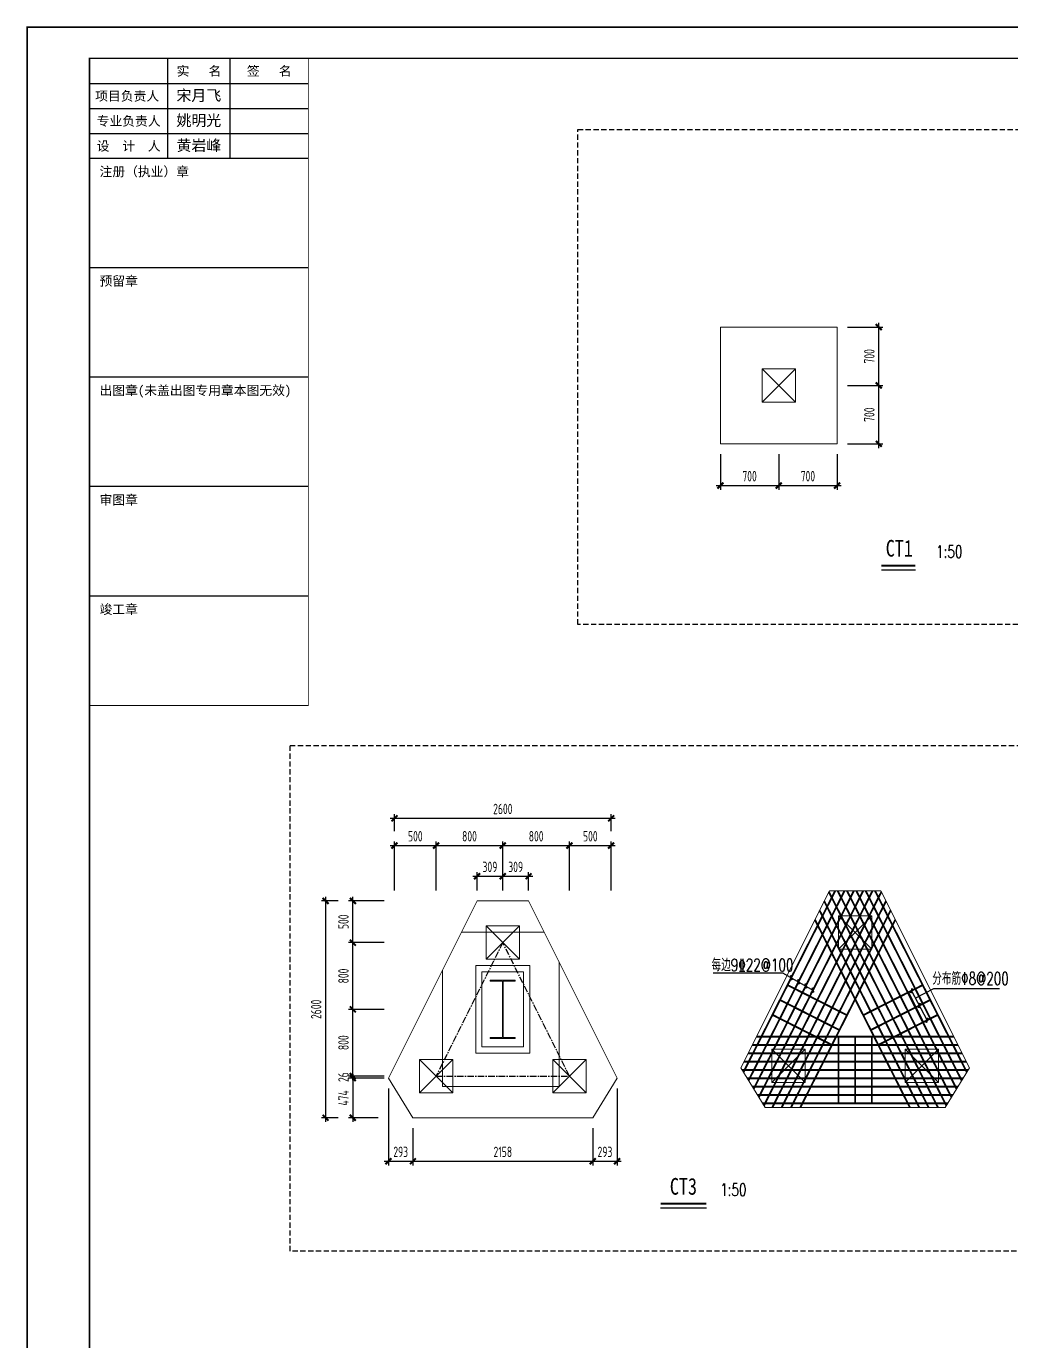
# Model space of a CAD drawing. Extents: x -1201378 to 2367219, y -619313 to 244905.
# Drawn here: x -287929 to -240630, y -433027 to -369915 of the extents above; entities that cross this region are included whole.
import ezdxf
from ezdxf.enums import TextEntityAlignment as Align

# ---------------------------------------------------------------- set-up
doc = ezdxf.new("R2010")
doc.units = 0
doc.header["$LTSCALE"] = 1000
doc.linetypes.add('CENTER', pattern=[2, 1.25, -0.25, 0.25, -0.25])
doc.linetypes.add('HIDDEN', pattern=[0.375, 0.25, -0.125])
doc.layers.get('0').update_dxf_attribs({"linetype": 'CONTINUOUS'})
doc.layers.get('Defpoints').update_dxf_attribs({"linetype": 'CONTINUOUS'})
for name, color, linetype in [('0-cxFrame', 155, 'CONTINUOUS'), ('qianming', 155, 'CONTINUOUS'), ('S-DOTE1', 140, 'CENTER'), ('S-SGJ', 21, 'CONTINUOUS'), ('S-SHAPE2', 165, 'HIDDEN'), ('S-TEXT', 21, 'CONTINUOUS')]:
    doc.layers.add(name, color=color, linetype=linetype)
for name, color, linetype, lineweight in [('0-cxText', 131, 'CONTINUOUS', 25), ('S-col', 2, 'CONTINUOUS', 0), ('S-ct', 2, 'CONTINUOUS', 0), ('S-dim', 81, 'CONTINUOUS', 0), ('S-gj', 6, 'CONTINUOUS', 0), ('S-zhuang', 1, 'CONTINUOUS', 0)]:
    doc.layers.add(name, color=color, linetype=linetype, lineweight=lineweight)
doc.styles.add('cx_biaoti', font='')
doc.styles.add('cx_tuming', font='simhei.ttf')
doc.styles.add('cx_tuqian1', font='')
doc.styles.add('SS1', font='tj-romans1.shx', dxfattribs={"width": 0.7, "bigfont": 'tj-hztxt1.shx'})
doc.styles.add('TSSD_Dimension', font='tssdeng.shx', dxfattribs={"width": 0.7, "bigfont": 'hztxt.shx'})
doc.styles.add('TSSD_Norm', font='tj-romans1.shx', dxfattribs={"bigfont": 'tj-hztxt.shx'})
doc.styles.add('图框宋体', font='', dxfattribs={"width": 0.75})
doc.styles.add('黑体', font='simhei.ttf', dxfattribs={"width": 0.8})
doc.styles.get('cx_biaoti').set_extended_font_data('SimSun')
doc.styles.get('cx_tuqian1').set_extended_font_data('SimSun')
doc.styles.get('图框宋体').set_extended_font_data('SimSun')
doc.dimstyles.new('TSSD_50_200', dxfattribs={"dimtxt": 500, "dimasz": 200, "dimexe": 200, "dimexo": 500, "dimgap": 200, "dimtad": 1, "dimdec": 0, "dimlfac": 0.25, "dimzin": 0, "dimdsep": 46, "dimtxsty": 'TSSD_Dimension', "dimblk": 'ARCHTICK', "dimcen": 0, "dimdle": 200, "dimclrt": 7, "dimadec": 0, "dimazin": 0, "dimtfac": 1, "dimtdec": 0, "dimtix": 1, "dimtmove": 2, "dimatfit": 3, "dimfxl": 1, "dimtolj": 1, "dimtzin": 0, "dimarcsym": 0})

# ---------------------------------------------------------------- blocks, each defined once
blk = doc.blocks.new('_ArchTick')
at = {"color": 0, "linetype": 'ByBlock', "const_width": 0.5}
blk.add_lwpolyline([(-0.71, -0.71), (0.71, 0.71)], dxfattribs=at)
blk = doc.blocks.new('*D3534')
at = {"layer": 'Defpoints', "color": 0, "transparency": 16777216}
for p in [(-268257, -409227), (-270257, -411881), (-268257, -411881)]:
    blk.add_point(p, dxfattribs=at)
at = {"layer": 'S-dim', "color": 0, "lineweight": -2, "transparency": 16777216}
for p, q in [((-270457, -409227), (-268057, -409227)), ((-270257, -411381), (-270257, -409027)), ((-268257, -411381), (-268257, -409027))]:
    blk.add_line(p, q, dxfattribs=at)
at = {"layer": 'S-dim', "color": 0, "lineweight": -2, "transparency": 16777216, "xscale": 200, "yscale": 200, "zscale": 200, "rotation": 180}
blk.add_blockref('_ArchTick', (-270257, -409227), dxfattribs=at)
at = {"layer": 'S-dim', "color": 0, "lineweight": -2, "transparency": 16777216, "xscale": 200, "yscale": 200, "zscale": 200}
blk.add_blockref('_ArchTick', (-268257, -409227), dxfattribs=at)
at = {"layer": 'S-dim', "color": 7, "transparency": 16777216, "insert": (-269257, -408777), "char_height": 500, "attachment_point": 5, "style": 'TSSD_Dimension'}
blk.add_mtext('\\A1;500', dxfattribs=at)
blk = doc.blocks.new('*D3535')
at = {"layer": 'Defpoints', "color": 0, "transparency": 16777216}
for p in [(-265057, -409227), (-268257, -411881), (-265057, -411881)]:
    blk.add_point(p, dxfattribs=at)
at = {"layer": 'S-dim', "color": 0, "lineweight": -2, "transparency": 16777216}
for p, q in [((-268457, -409227), (-264857, -409227)), ((-268257, -411381), (-268257, -409027)), ((-265057, -411381), (-265057, -409027))]:
    blk.add_line(p, q, dxfattribs=at)
at = {"layer": 'S-dim', "color": 0, "lineweight": -2, "transparency": 16777216, "xscale": 200, "yscale": 200, "zscale": 200, "rotation": 180}
blk.add_blockref('_ArchTick', (-268257, -409227), dxfattribs=at)
at = {"layer": 'S-dim', "color": 0, "lineweight": -2, "transparency": 16777216, "xscale": 200, "yscale": 200, "zscale": 200}
blk.add_blockref('_ArchTick', (-265057, -409227), dxfattribs=at)
at = {"layer": 'S-dim', "color": 7, "transparency": 16777216, "insert": (-266657, -408777), "char_height": 500, "attachment_point": 5, "style": 'TSSD_Dimension'}
blk.add_mtext('\\A1;800', dxfattribs=at)
blk = doc.blocks.new('*D3536')
at = {"layer": 'Defpoints', "color": 0, "transparency": 16777216}
for p in [(-259857, -409227), (-261857, -411881), (-259857, -411881)]:
    blk.add_point(p, dxfattribs=at)
at = {"layer": 'S-dim', "color": 0, "lineweight": -2, "transparency": 16777216}
for p, q in [((-262057, -409227), (-259657, -409227)), ((-261857, -411381), (-261857, -409027)), ((-259857, -411381), (-259857, -409027))]:
    blk.add_line(p, q, dxfattribs=at)
at = {"layer": 'S-dim', "color": 0, "lineweight": -2, "transparency": 16777216, "xscale": 200, "yscale": 200, "zscale": 200, "rotation": 180}
blk.add_blockref('_ArchTick', (-261857, -409227), dxfattribs=at)
at = {"layer": 'S-dim', "color": 0, "lineweight": -2, "transparency": 16777216, "xscale": 200, "yscale": 200, "zscale": 200}
blk.add_blockref('_ArchTick', (-259857, -409227), dxfattribs=at)
at = {"layer": 'S-dim', "color": 7, "transparency": 16777216, "insert": (-260857, -408777), "char_height": 500, "attachment_point": 5, "style": 'TSSD_Dimension'}
blk.add_mtext('\\A1;500', dxfattribs=at)
blk = doc.blocks.new('*D3537')
at = {"layer": 'Defpoints', "color": 0, "transparency": 16777216}
for p in [(-261857, -409227), (-265057, -411881), (-261857, -411881)]:
    blk.add_point(p, dxfattribs=at)
at = {"layer": 'S-dim', "color": 0, "lineweight": -2, "transparency": 16777216}
for p, q in [((-265257, -409227), (-261657, -409227)), ((-265057, -411381), (-265057, -409027)), ((-261857, -411381), (-261857, -409027))]:
    blk.add_line(p, q, dxfattribs=at)
at = {"layer": 'S-dim', "color": 0, "lineweight": -2, "transparency": 16777216, "xscale": 200, "yscale": 200, "zscale": 200, "rotation": 180}
blk.add_blockref('_ArchTick', (-265057, -409227), dxfattribs=at)
at = {"layer": 'S-dim', "color": 0, "lineweight": -2, "transparency": 16777216, "xscale": 200, "yscale": 200, "zscale": 200}
blk.add_blockref('_ArchTick', (-261857, -409227), dxfattribs=at)
at = {"layer": 'S-dim', "color": 7, "transparency": 16777216, "insert": (-263457, -408777), "char_height": 500, "attachment_point": 5, "style": 'TSSD_Dimension'}
blk.add_mtext('\\A1;800', dxfattribs=at)
blk = doc.blocks.new('S-ZHUANG-400')
at = {"layer": 'S-zhuang'}
for p, q in [((200, -200), (-200, 200)), ((-200, -200), (200, 200))]:
    blk.add_line(p, q, dxfattribs=at)
blk.add_lwpolyline([(-200, 200), (200, 200), (200, -200), (-200, -200)], close=True, dxfattribs=at)
blk = doc.blocks.new('nt66')
at = {"layer": 'S-col'}
blk.add_lwpolyline([(-195790, 766820), (-195490, 766820), (-195490, 766808), (-195636, 766808), (-195636, 766132), (-195490, 766132), (-195490, 766120), (-195790, 766120), (-195790, 766132), (-195644, 766132), (-195644, 766808), (-195790, 766808)], close=True, dxfattribs=at)
blk = doc.blocks.new('*D3569')
at = {"layer": 'Defpoints', "color": 0, "transparency": 16777216}
for p in [(-270257, -407917), (-270257, -409027), (-259857, -409027)]:
    blk.add_point(p, dxfattribs=at)
at = {"layer": 'S-dim', "color": 0, "lineweight": -2, "transparency": 16777216}
for p, q in [((-259657, -407917), (-270457, -407917)), ((-270257, -408527), (-270257, -407717)), ((-259857, -408527), (-259857, -407717))]:
    blk.add_line(p, q, dxfattribs=at)
at = {"layer": 'S-dim', "color": 0, "lineweight": -2, "transparency": 16777216, "xscale": 200, "yscale": 200, "zscale": 200, "rotation": 180}
blk.add_blockref('_ArchTick', (-270257, -407917), dxfattribs=at)
at = {"layer": 'S-dim', "color": 0, "lineweight": -2, "transparency": 16777216, "xscale": 200, "yscale": 200, "zscale": 200}
blk.add_blockref('_ArchTick', (-259857, -407917), dxfattribs=at)
at = {"layer": 'S-dim', "color": 7, "transparency": 16777216, "insert": (-265057, -407467), "char_height": 500, "attachment_point": 5, "style": 'TSSD_Dimension'}
blk.add_mtext('\\A1;2600', dxfattribs=at)
blk = doc.blocks.new('*D3570')
at = {"layer": 'Defpoints', "color": 0, "transparency": 16777216}
for p in [(-272256, -420281), (-270257, -420281), (-270257, -420384)]:
    blk.add_point(p, dxfattribs=at)
at = {"layer": 'S-dim', "color": 0, "lineweight": -2, "transparency": 16777216}
for p, q in [((-270757, -420281), (-272456, -420281)), ((-272256, -420281), (-272256, -420081)), ((-272256, -420384), (-272256, -420281)), ((-270757, -420384), (-272456, -420384)), ((-272256, -420384), (-272256, -420584))]:
    blk.add_line(p, q, dxfattribs=at)
at = {"layer": 'S-dim', "color": 0, "lineweight": -2, "transparency": 16777216, "xscale": 200, "yscale": 200, "zscale": 200}
for p, rotation in [((-272256, -420281), 270), ((-272256, -420384), 90)]:
    blk.add_blockref('_ArchTick', p, dxfattribs=dict(at, rotation=rotation))
at = {"layer": 'S-dim', "color": 7, "transparency": 16777216, "insert": (-272706, -420333), "char_height": 500, "attachment_point": 5, "rotation": 90, "style": 'TSSD_Dimension'}
blk.add_mtext('\\A1;26', dxfattribs=at)
blk = doc.blocks.new('*D3571')
at = {"layer": 'Defpoints', "color": 0, "transparency": 16777216}
for p in [(-272256, -417081), (-270257, -417081), (-270257, -420281)]:
    blk.add_point(p, dxfattribs=at)
at = {"layer": 'S-dim', "color": 0, "lineweight": -2, "transparency": 16777216}
for p, q in [((-270757, -417081), (-272456, -417081)), ((-272256, -420481), (-272256, -416881)), ((-270757, -420281), (-272456, -420281))]:
    blk.add_line(p, q, dxfattribs=at)
at = {"layer": 'S-dim', "color": 0, "lineweight": -2, "transparency": 16777216, "xscale": 200, "yscale": 200, "zscale": 200}
for p, rotation in [((-272256, -417081), 90), ((-272256, -420281), 270)]:
    blk.add_blockref('_ArchTick', p, dxfattribs=dict(at, rotation=rotation))
at = {"layer": 'S-dim', "color": 7, "transparency": 16777216, "insert": (-272706, -418681), "char_height": 500, "attachment_point": 5, "rotation": 90, "style": 'TSSD_Dimension'}
blk.add_mtext('\\A1;800', dxfattribs=at)
blk = doc.blocks.new('*D3572')
at = {"layer": 'Defpoints', "color": 0, "transparency": 16777216}
for p in [(-272256, -411881), (-270257, -411881), (-270257, -413881)]:
    blk.add_point(p, dxfattribs=at)
at = {"layer": 'S-dim', "color": 0, "lineweight": -2, "transparency": 16777216}
for p, q in [((-270757, -411881), (-272456, -411881)), ((-272256, -414081), (-272256, -411681)), ((-270757, -413881), (-272456, -413881))]:
    blk.add_line(p, q, dxfattribs=at)
at = {"layer": 'S-dim', "color": 0, "lineweight": -2, "transparency": 16777216, "xscale": 200, "yscale": 200, "zscale": 200}
for p, rotation in [((-272256, -411881), 90), ((-272256, -413881), 270)]:
    blk.add_blockref('_ArchTick', p, dxfattribs=dict(at, rotation=rotation))
at = {"layer": 'S-dim', "color": 7, "transparency": 16777216, "insert": (-272706, -412881), "char_height": 500, "attachment_point": 5, "rotation": 90, "style": 'TSSD_Dimension'}
blk.add_mtext('\\A1;500', dxfattribs=at)
blk = doc.blocks.new('*D3573')
at = {"layer": 'Defpoints', "color": 0, "transparency": 16777216}
for p in [(-272256, -413881), (-270257, -413881), (-270257, -417081)]:
    blk.add_point(p, dxfattribs=at)
at = {"layer": 'S-dim', "color": 0, "lineweight": -2, "transparency": 16777216}
for p, q in [((-270757, -413881), (-272456, -413881)), ((-272256, -417281), (-272256, -413681)), ((-270757, -417081), (-272456, -417081))]:
    blk.add_line(p, q, dxfattribs=at)
at = {"layer": 'S-dim', "color": 0, "lineweight": -2, "transparency": 16777216, "xscale": 200, "yscale": 200, "zscale": 200}
for p, rotation in [((-272256, -413881), 90), ((-272256, -417081), 270)]:
    blk.add_blockref('_ArchTick', p, dxfattribs=dict(at, rotation=rotation))
at = {"layer": 'S-dim', "color": 7, "transparency": 16777216, "insert": (-272706, -415481), "char_height": 500, "attachment_point": 5, "rotation": 90, "style": 'TSSD_Dimension'}
blk.add_mtext('\\A1;800', dxfattribs=at)
blk = doc.blocks.new('*D3574')
at = {"layer": 'Defpoints', "color": 0, "transparency": 16777216}
for p in [(-272457, -411881), (-273566, -422281), (-272457, -422281)]:
    blk.add_point(p, dxfattribs=at)
at = {"layer": 'S-dim', "color": 0, "lineweight": -2, "transparency": 16777216}
for p, q in [((-272957, -411881), (-273766, -411881)), ((-273566, -411681), (-273566, -422481)), ((-272957, -422281), (-273766, -422281))]:
    blk.add_line(p, q, dxfattribs=at)
at = {"layer": 'S-dim', "color": 0, "lineweight": -2, "transparency": 16777216, "xscale": 200, "yscale": 200, "zscale": 200}
for p, rotation in [((-273566, -411881), 90), ((-273566, -422281), 270)]:
    blk.add_blockref('_ArchTick', p, dxfattribs=dict(at, rotation=rotation))
at = {"layer": 'S-dim', "color": 7, "transparency": 16777216, "insert": (-274016, -417081), "char_height": 500, "attachment_point": 5, "rotation": 90, "style": 'TSSD_Dimension'}
blk.add_mtext('\\A1;2600', dxfattribs=at)
blk = doc.blocks.new('*D3555')
at = {"layer": 'Defpoints', "color": 0, "transparency": 16777216}
for p in [(-265057, -410697), (-266293, -411881), (-265057, -411881)]:
    blk.add_point(p, dxfattribs=at)
at = {"layer": 'S-dim', "color": 0, "lineweight": -2, "transparency": 16777216}
for p, q in [((-266493, -410697), (-264857, -410697)), ((-266293, -411381), (-266293, -410497)), ((-265057, -411381), (-265057, -410497))]:
    blk.add_line(p, q, dxfattribs=at)
at = {"layer": 'S-dim', "color": 0, "lineweight": -2, "transparency": 16777216, "xscale": 200, "yscale": 200, "zscale": 200, "rotation": 180}
blk.add_blockref('_ArchTick', (-266293, -410697), dxfattribs=at)
at = {"layer": 'S-dim', "color": 0, "lineweight": -2, "transparency": 16777216, "xscale": 200, "yscale": 200, "zscale": 200}
blk.add_blockref('_ArchTick', (-265057, -410697), dxfattribs=at)
at = {"layer": 'S-dim', "color": 7, "transparency": 16777216, "insert": (-265675, -410247), "char_height": 500, "attachment_point": 5, "style": 'TSSD_Dimension'}
blk.add_mtext('\\A1;309', dxfattribs=at)
blk = doc.blocks.new('*D3556')
at = {"layer": 'Defpoints', "color": 0, "transparency": 16777216}
for p in [(-263821, -410697), (-265057, -411881), (-263821, -411881)]:
    blk.add_point(p, dxfattribs=at)
at = {"layer": 'S-dim', "color": 0, "lineweight": -2, "transparency": 16777216}
for p, q in [((-265257, -410697), (-263621, -410697)), ((-265057, -411381), (-265057, -410497)), ((-263821, -411381), (-263821, -410497))]:
    blk.add_line(p, q, dxfattribs=at)
at = {"layer": 'S-dim', "color": 0, "lineweight": -2, "transparency": 16777216, "xscale": 200, "yscale": 200, "zscale": 200, "rotation": 180}
blk.add_blockref('_ArchTick', (-265057, -410697), dxfattribs=at)
at = {"layer": 'S-dim', "color": 0, "lineweight": -2, "transparency": 16777216, "xscale": 200, "yscale": 200, "zscale": 200}
blk.add_blockref('_ArchTick', (-263821, -410697), dxfattribs=at)
at = {"layer": 'S-dim', "color": 7, "transparency": 16777216, "insert": (-264439, -410247), "char_height": 500, "attachment_point": 5, "style": 'TSSD_Dimension'}
blk.add_mtext('\\A1;309', dxfattribs=at)
blk = doc.blocks.new('*D3557')
at = {"layer": 'Defpoints', "color": 0, "transparency": 16777216}
for p in [(-270544, -420384), (-272256, -422281), (-270544, -422281)]:
    blk.add_point(p, dxfattribs=at)
at = {"layer": 'S-dim', "color": 0, "lineweight": -2, "transparency": 16777216}
for p, q in [((-272256, -420184), (-272256, -422481)), ((-271044, -420384), (-272456, -420384)), ((-271044, -422281), (-272456, -422281))]:
    blk.add_line(p, q, dxfattribs=at)
at = {"layer": 'S-dim', "color": 0, "lineweight": -2, "transparency": 16777216, "xscale": 200, "yscale": 200, "zscale": 200}
for p, rotation in [((-272256, -420384), 90), ((-272256, -422281), 270)]:
    blk.add_blockref('_ArchTick', p, dxfattribs=dict(at, rotation=rotation))
at = {"layer": 'S-dim', "color": 7, "transparency": 16777216, "insert": (-272706, -421333), "char_height": 500, "attachment_point": 5, "rotation": 90, "style": 'TSSD_Dimension'}
blk.add_mtext('\\A1;474', dxfattribs=at)
blk = doc.blocks.new('*D3558')
at = {"layer": 'Defpoints', "color": 0, "transparency": 16777216}
for p in [(-270544, -420384), (-269372, -422281), (-269372, -424370)]:
    blk.add_point(p, dxfattribs=at)
at = {"layer": 'S-dim', "color": 0, "lineweight": -2, "transparency": 16777216}
for p, q in [((-270544, -420884), (-270544, -424570)), ((-269372, -422781), (-269372, -424570)), ((-270744, -424370), (-269172, -424370))]:
    blk.add_line(p, q, dxfattribs=at)
at = {"layer": 'S-dim', "color": 0, "lineweight": -2, "transparency": 16777216, "xscale": 200, "yscale": 200, "zscale": 200, "rotation": 180}
blk.add_blockref('_ArchTick', (-270544, -424370), dxfattribs=at)
at = {"layer": 'S-dim', "color": 0, "lineweight": -2, "transparency": 16777216, "xscale": 200, "yscale": 200, "zscale": 200}
blk.add_blockref('_ArchTick', (-269372, -424370), dxfattribs=at)
at = {"layer": 'S-dim', "color": 7, "transparency": 16777216, "insert": (-269958, -423920), "char_height": 500, "attachment_point": 5, "style": 'TSSD_Dimension'}
blk.add_mtext('\\A1;293', dxfattribs=at)
blk = doc.blocks.new('*D3559')
at = {"layer": 'Defpoints', "color": 0, "transparency": 16777216}
for p in [(-269372, -422281), (-260742, -422281), (-260742, -424370)]:
    blk.add_point(p, dxfattribs=at)
at = {"layer": 'S-dim', "color": 0, "lineweight": -2, "transparency": 16777216}
for p, q in [((-269372, -422781), (-269372, -424570)), ((-260742, -422781), (-260742, -424570)), ((-269572, -424370), (-260542, -424370))]:
    blk.add_line(p, q, dxfattribs=at)
at = {"layer": 'S-dim', "color": 0, "lineweight": -2, "transparency": 16777216, "xscale": 200, "yscale": 200, "zscale": 200, "rotation": 180}
blk.add_blockref('_ArchTick', (-269372, -424370), dxfattribs=at)
at = {"layer": 'S-dim', "color": 0, "lineweight": -2, "transparency": 16777216, "xscale": 200, "yscale": 200, "zscale": 200}
blk.add_blockref('_ArchTick', (-260742, -424370), dxfattribs=at)
at = {"layer": 'S-dim', "color": 7, "transparency": 16777216, "insert": (-265057, -423920), "char_height": 500, "attachment_point": 5, "style": 'TSSD_Dimension'}
blk.add_mtext('\\A1;2158', dxfattribs=at)
blk = doc.blocks.new('*D3560')
at = {"layer": 'Defpoints', "color": 0, "transparency": 16777216}
for p in [(-259569, -420384), (-260742, -422281), (-259569, -424370)]:
    blk.add_point(p, dxfattribs=at)
at = {"layer": 'S-dim', "color": 0, "lineweight": -2, "transparency": 16777216}
for p, q in [((-259569, -420884), (-259569, -424570)), ((-260742, -422781), (-260742, -424570)), ((-260942, -424370), (-259369, -424370))]:
    blk.add_line(p, q, dxfattribs=at)
at = {"layer": 'S-dim', "color": 0, "lineweight": -2, "transparency": 16777216, "xscale": 200, "yscale": 200, "zscale": 200, "rotation": 180}
blk.add_blockref('_ArchTick', (-260742, -424370), dxfattribs=at)
at = {"layer": 'S-dim', "color": 0, "lineweight": -2, "transparency": 16777216, "xscale": 200, "yscale": 200, "zscale": 200}
blk.add_blockref('_ArchTick', (-259569, -424370), dxfattribs=at)
at = {"layer": 'S-dim', "color": 7, "transparency": 16777216, "insert": (-260155, -423920), "char_height": 500, "attachment_point": 5, "style": 'TSSD_Dimension'}
blk.add_mtext('\\A1;293', dxfattribs=at)
blk = doc.blocks.new('TT')
blk.add_line((-0.97, 0), (0.97, 0))
at = {"const_width": 0.45}
blk.add_lwpolyline([(-0.44, -0.44), (0.44, 0.44)], dxfattribs=at)
blk = doc.blocks.new('*D3592')
at = {"layer": 'Defpoints', "color": 0, "transparency": 16777216}
for p in [(-249013, -387149), (-247013, -387149), (-249013, -389949)]:
    blk.add_point(p, dxfattribs=at)
at = {"layer": 'S-dim', "color": 0, "lineweight": -2, "transparency": 16777216}
for p, q in [((-248513, -387149), (-246813, -387149)), ((-247013, -390149), (-247013, -386949)), ((-248513, -389949), (-246813, -389949))]:
    blk.add_line(p, q, dxfattribs=at)
at = {"layer": 'S-dim', "color": 0, "lineweight": -2, "transparency": 16777216, "xscale": 200, "yscale": 200, "zscale": 200}
for p, rotation in [((-247013, -387149), 90), ((-247013, -389949), 270)]:
    blk.add_blockref('_ArchTick', p, dxfattribs=dict(at, rotation=rotation))
at = {"layer": 'S-dim', "color": 7, "transparency": 16777216, "insert": (-247463, -388549), "char_height": 500, "attachment_point": 5, "rotation": 90, "style": 'TSSD_Dimension'}
blk.add_mtext('\\A1;700', dxfattribs=at)
blk = doc.blocks.new('*D3593')
at = {"layer": 'Defpoints', "color": 0, "transparency": 16777216}
for p in [(-249013, -384349), (-247013, -384349), (-249013, -387149)]:
    blk.add_point(p, dxfattribs=at)
at = {"layer": 'S-dim', "color": 0, "lineweight": -2, "transparency": 16777216}
for p, q in [((-248513, -384349), (-246813, -384349)), ((-247013, -387349), (-247013, -384149)), ((-248513, -387149), (-246813, -387149))]:
    blk.add_line(p, q, dxfattribs=at)
at = {"layer": 'S-dim', "color": 0, "lineweight": -2, "transparency": 16777216, "xscale": 200, "yscale": 200, "zscale": 200}
for p, rotation in [((-247013, -384349), 90), ((-247013, -387149), 270)]:
    blk.add_blockref('_ArchTick', p, dxfattribs=dict(at, rotation=rotation))
at = {"layer": 'S-dim', "color": 7, "transparency": 16777216, "insert": (-247463, -385749), "char_height": 500, "attachment_point": 5, "rotation": 90, "style": 'TSSD_Dimension'}
blk.add_mtext('\\A1;700', dxfattribs=at)
blk = doc.blocks.new('*D3594')
at = {"layer": 'Defpoints', "color": 0, "transparency": 16777216}
for p in [(-254613, -389949), (-251813, -389949), (-251813, -391948)]:
    blk.add_point(p, dxfattribs=at)
at = {"layer": 'S-dim', "color": 0, "lineweight": -2, "transparency": 16777216}
for p, q in [((-254613, -390449), (-254613, -392148)), ((-251813, -390449), (-251813, -392148)), ((-254813, -391948), (-251613, -391948))]:
    blk.add_line(p, q, dxfattribs=at)
at = {"layer": 'S-dim', "color": 0, "lineweight": -2, "transparency": 16777216, "xscale": 200, "yscale": 200, "zscale": 200, "rotation": 180}
blk.add_blockref('_ArchTick', (-254613, -391948), dxfattribs=at)
at = {"layer": 'S-dim', "color": 0, "lineweight": -2, "transparency": 16777216, "xscale": 200, "yscale": 200, "zscale": 200}
blk.add_blockref('_ArchTick', (-251813, -391948), dxfattribs=at)
at = {"layer": 'S-dim', "color": 7, "transparency": 16777216, "insert": (-253213, -391498), "char_height": 500, "attachment_point": 5, "style": 'TSSD_Dimension'}
blk.add_mtext('\\A1;700', dxfattribs=at)
blk = doc.blocks.new('*D3595')
at = {"layer": 'Defpoints', "color": 0, "transparency": 16777216}
for p in [(-251813, -389949), (-249013, -389949), (-249013, -391948)]:
    blk.add_point(p, dxfattribs=at)
at = {"layer": 'S-dim', "color": 0, "lineweight": -2, "transparency": 16777216}
for p, q in [((-251813, -390449), (-251813, -392148)), ((-249013, -390449), (-249013, -392148)), ((-252013, -391948), (-248813, -391948))]:
    blk.add_line(p, q, dxfattribs=at)
at = {"layer": 'S-dim', "color": 0, "lineweight": -2, "transparency": 16777216, "xscale": 200, "yscale": 200, "zscale": 200, "rotation": 180}
blk.add_blockref('_ArchTick', (-251813, -391948), dxfattribs=at)
at = {"layer": 'S-dim', "color": 0, "lineweight": -2, "transparency": 16777216, "xscale": 200, "yscale": 200, "zscale": 200}
blk.add_blockref('_ArchTick', (-249013, -391948), dxfattribs=at)
at = {"layer": 'S-dim', "color": 7, "transparency": 16777216, "insert": (-250413, -391498), "char_height": 500, "attachment_point": 5, "style": 'TSSD_Dimension'}
blk.add_mtext('\\A1;700', dxfattribs=at)
blk = doc.blocks.new('zjcx_lan_xinxi(Dragon)')
for p, q in [((7000, -3200), (0, -3200)), ((7000, -6700), (0, -6700)), ((7000, -10200), (0, -10200)), ((7000, -13700), (0, -13700)), ((7000, -17200), (0, -17200))]:
    blk.add_line(p, q)
at = {"const_width": 25}
blk.add_lwpolyline([(0, -20700), (7000, -20700), (7000, 0), (0, 0)], close=True, dxfattribs=at)
for points in [[(2500, -3200), (2500, 0)], [(4500, -3200), (4500, 0)], [(0, -800), (7000, -800)], [(0, -1600), (7000, -1600)], [(0, -2400), (7000, -2400)]]:
    blk.add_lwpolyline(points)
for points in [[(7000, -3200), (7000, 0)], [(0, -3200), (7000, -3200)], [(0, -20700), (7000, -20700), (7000, -3200)], [(0, -20700), (7000, -20700)]]:
    blk.add_lwpolyline(points, dxfattribs=at)
at = {"style": '图框宋体'}
for s, p in [('实   名', (3500, -400)), ('签   名', (5750, -400)), ('项目负责人', (1204, -1200)), ('专业负责人', (1250, -2000)), ('设  计  人', (1250, -2800))]:
    blk.add_text(s, height=300, dxfattribs=at).set_placement(p, align=Align.MIDDLE)
for s, p in [('注册（执业）章', (318, -3771)), ('预留章', (318, -7271)), ('出图章(未盖出图专用章本图无效)', (318, -10771)), ('审图章', (318, -14271)), ('竣工章', (318, -17771))]:
    blk.add_text(s, height=300, dxfattribs=at).set_placement(p)
blk = doc.blocks.new('T-信息(Dragon)')
at = {"layer": '0-cxFrame'}
blk.add_blockref('zjcx_lan_xinxi(Dragon)', (0, 0), dxfattribs=at)
at = {"layer": 'qianming', "color": 3, "style": 'cx_biaoti'}
for s, p in [('宋月飞', (3497, -1185)), ('姚明光', (3497, -1985)), ('黄岩峰', (3497, -2785))]:
    blk.add_text(s, height=350, dxfattribs=at).set_placement(p, align=Align.MIDDLE_CENTER)
blk = doc.blocks.new('TK22.A0 L(Dragon)')
at = {"layer": '0-cxFrame', "color": 7, "const_width": 0.5}
blk.add_lwpolyline([(0, 0), (-1486, 0), (-1486, 841), (0, 841)], close=True, dxfattribs=at)
at = {"layer": '0-cxFrame', "const_width": 0.5}
blk.add_lwpolyline([(-80, 10), (-1466, 10), (-1466, 831), (-80, 831)], close=True, dxfattribs=at)
at = {"layer": '0-cxFrame', "xscale": 0.009999999999999998, "yscale": 0.009999999999999998, "zscale": 0.009999999999999998}
blk.add_blockref('T-信息(Dragon)', (-1466, 831), dxfattribs=at)
at = {"style": '黑体', "flags": 4}
blk.add_attdef('图幅', text='', height=3.3, dxfattribs=at).set_placement((-40, 3), align=Align.RIGHT)
at = {"layer": '0-cxText', "flags": 4}
for tag, height, style, p in [('建设单位', 3.5, 'cx_tuming', (-45, 240)), ('项目名称', 3.5, 'cx_tuming', (-45, 210)), ('子项名称', 3.5, 'cx_tuming', (-45, 180)), ('工程编号', 3.3, 'cx_tuqian1', (-35, 165)), ('图名1', 3.5, 'cx_tuming', (-45, 87)), ('图名2', 3.5, 'cx_tuming', (-45, 79)), ('图名3', 3.5, 'cx_tuming', (-45, 71)), ('出图日期', 3.3, 'cx_tuqian1', (-39, 60)), ('专业', 3.3, 'cx_tuqian1', (-55, 52)), ('图号', 3.3, 'cx_tuqian1', (-55, 44)), ('版次', 3.3, 'cx_tuqian1', (-20, 44))]:
    blk.add_attdef(tag, text='', height=height, dxfattribs=dict(at, style=style)).set_placement(p, align=Align.MIDDLE)
at = {"layer": 'Defpoints', "color": 6, "flags": 4}
for tag, height, style, p in [('tufu', 3.3, '黑体', (-12, 12)), ('dwfname', 4, 'cx_tuqian1', (-80, 3))]:
    blk.add_attdef(tag, text='', height=height, dxfattribs=dict(at, style=style)).set_placement(p, align=Align.RIGHT)

msp = doc.modelspace()

# ---------------------------------------------------------------- linework, layer by layer
at = {"layer": 'S-ct'}
for points in [[(-254613.5, -389948.7), (-254613.5, -384348.7), (-249013.5, -384348.7), (-249013.5, -389948.7)], [(-246910.2, -411391.2), (-249382.4, -411391.2), (-253633.8, -419894.1), (-252461.4, -421791.2), (-243831.2, -421791.2), (-242658.8, -419894.1)], [(-263820.6, -411881.3), (-266292.7, -411881.3), (-270544.2, -420384.2), (-269371.7, -422281.3), (-260741.6, -422281.3), (-259569.1, -420384.2)], [(-266356.6, -419181.3), (-263756.6, -419181.3), (-263756.6, -414981.3), (-266356.6, -414981.3)], [(-266056.6, -418881.3), (-264056.6, -418881.3), (-264056.6, -415281.3), (-266056.6, -415281.3)]]:
    msp.add_lwpolyline(points, close=True, dxfattribs=at)
for points in [[(-263070.6, -413381.3), (-267042.7, -413381.3)], [(-267956.6, -415209.1), (-267956.6, -420781.3), (-262356.6, -420781.3), (-262356.6, -414809.1)]]:
    msp.add_lwpolyline(points, dxfattribs=at)
at = {"layer": 'S-DOTE1', "linetype": 'CENTER', "ltscale": 0.25}
msp.add_lwpolyline([(-261856.6, -420281.3), (-265056.6, -413881.3), (-268256.6, -420281.3)], close=True, dxfattribs=at)
at = {"layer": 'S-gj'}
for points, const_width in [([(-249100.5, -411391.2), (-253507.6, -420098.4)], 90), ([(-248652.2, -411391.2), (-253261.1, -420497.2)], 90), ([(-248203.9, -411391.2), (-253014.7, -420896)], 90), ([(-247755.6, -411391.2), (-252768.2, -421294.8)], 90), ([(-247307.3, -411391.2), (-252521.7, -421693.6)], 90), ([(-246884.7, -411442.2), (-252122.8, -421791.2)], 90), ([(-249407.8, -411442.2), (-244169.7, -421791.2)], 90), ([(-248985.3, -411391.2), (-243770.9, -421693.6)], 90), ([(-248537, -411391.2), (-243524.4, -421294.8)], 90), ([(-248088.7, -411391.2), (-243277.9, -420896)], 90), ([(-247640.4, -411391.2), (-243031.5, -420497.2)], 90), ([(-247192, -411391.2), (-242785, -420098.4)], 90), ([(-246661.9, -411887.8), (-251674.5, -421791.2)], 90), ([(-249630.6, -411887.8), (-244618.1, -421791.2)], 90), ([(-246439.2, -412333.3), (-251226.2, -421791.2)], 90), ([(-246216.4, -412778.9), (-250777.9, -421791.2)], 90), ([(-250076.2, -412778.9), (-245514.7, -421791.2)], 90), ([(-249853.4, -412333.3), (-245066.4, -421791.2)], 90), ([(-248535.9, -417361.7), (-251391, -415916.6)], 89), ([(-247756.7, -417361.7), (-244901.6, -415916.6)], 89), ([(-248897.2, -418075.5), (-251752.3, -416630.4)], 89), ([(-247395.4, -418075.5), (-244540.3, -416630.4)], 89), ([(-249258.5, -418789.3), (-252113.6, -417344.2)], 89), ([(-247034.1, -418789.3), (-244179, -417344.2)], 89), ([(-252882.4, -418391.2), (-243410.2, -418391.2)], 90), ([(-248946.3, -418391.2), (-248946.3, -421591.2)], 89), ([(-248146.3, -418391.2), (-248146.3, -421591.2)], 89), ([(-247346.3, -418391.2), (-247346.3, -421591.2)], 89), ([(-253082.4, -418791.2), (-243210.2, -418791.2)], 90), ([(-253482.4, -419591.2), (-242810.2, -419591.2)], 90), ([(-253282.4, -419191.2), (-243010.2, -419191.2)], 90), ([(-253573.8, -419991.2), (-242718.8, -419991.2)], 90), ([(-253326.6, -420391.2), (-242966, -420391.2)], 90), ([(-253079.4, -420791.2), (-243213.2, -420791.2)], 90), ([(-252832.2, -421191.2), (-243460.4, -421191.2)], 90), ([(-252585, -421591.2), (-243707.6, -421591.2)], 90)]:
    msp.add_lwpolyline(points, dxfattribs=dict(at, const_width=const_width))
at = {"layer": 'S-SGJ'}
for p, q in [((-251593.7, -415341.5), (-254960.6, -415341.5)), ((-251593.7, -415341.5), (-250169.7, -416158.5)), ((-244846.6, -417713.6), (-245573, -416288)), ((-245434.3, -416188), (-244706.8, -417579.6)), ((-244386.1, -416092), (-245248.8, -416543.1)), ((-241218.7, -416092), (-244386.1, -416092))]:
    msp.add_line(p, q, dxfattribs=at)
at = {"layer": 'S-SHAPE2'}
for points in [[(-261455.6, -374860.6), (-225697.2, -374860.6), (-225697.2, -398609.7), (-261455.6, -398609.7)], [(-275266.8, -404426.8), (-218650.7, -404426.8), (-218650.7, -428685.5), (-275266.8, -428685.5)]]:
    msp.add_lwpolyline(points, close=True, dxfattribs=at)
at = {"layer": 'S-TEXT', "const_width": 100}
for points in [[(-246887.3, -395790.5), (-245251.8, -395790.5)], [(-257487.7, -426406.2), (-255287.7, -426406.2)]]:
    msp.add_lwpolyline(points, dxfattribs=at)
at = {"layer": 'S-TEXT'}
for points in [[(-246887.3, -395990.5), (-245251.8, -395990.5)], [(-257487.7, -426606.2), (-255287.7, -426606.2)]]:
    msp.add_lwpolyline(points, dxfattribs=at)

# ---------------------------------------------------------------- block references
at = {"layer": '0-cxFrame', "xscale": 150, "yscale": 150, "zscale": 150}
msp.add_blockref('TK22.A0 L(Dragon)', (-64991.7, -496102.2), dxfattribs=at)
at = {"layer": 'S-col', "xscale": 4, "yscale": 4, "zscale": 4, "rotation": 180}
msp.add_blockref('nt66', (-1047616.6, 2648798.7), dxfattribs=at)
at = {"layer": 'S-SGJ'}
for p, xscale, yscale, zscale, rotation in [((-251209.6, -415561.9), 200.0000000004402, 200.0000000004402, 200.0000000004402, 59.85768928795815), ((-250862.7, -415760.9), 200.0000000004402, 200.0000000004402, 200.0000000004402, 59.85768928795815), ((-250515.7, -415960), 200.0000000004402, 200.0000000004402, 200.0000000004402, 59.85768928795815), ((-250168.8, -416159.1), 200.0000000004402, 200.0000000004402, 200.0000000004402, 59.85768928795815), ((-245434.3, -416188), 200.0000000004403, 200.0000000004403, 200.0000000004403, 26.84483924003867), ((-245063.7, -416897.1), 200.0000000004403, 200.0000000004403, 200.0000000004403, 26.84483924003867), ((-244693.2, -417606.2), 200.0000000004403, 200.0000000004403, 200.0000000004403, 26.84483924003867)]:
    msp.add_blockref('TT', p, dxfattribs=dict(at, xscale=xscale, yscale=yscale, zscale=zscale, rotation=rotation))
at = {"layer": 'S-zhuang', "xscale": 4.000000000000001, "yscale": 4.000000000000001, "zscale": 4.000000000000001, "rotation": 90.00000000000001}
for p in [(-251813.5, -387148.7), (-248146.3, -413391.2), (-265056.6, -413881.3), (-251346.3, -419791.2), (-244946.3, -419791.2), (-268256.6, -420281.3), (-261856.6, -420281.3)]:
    msp.add_blockref('S-ZHUANG-400', p, dxfattribs=at)

# ---------------------------------------------------------------- texts
at = {"layer": 'S-SGJ', "style": 'SS1', "width": 0.7}
for s, p in [('每边9%%15322@100', (-255036.7, -415254.1)), ('分布筋\x828@200', (-244443.1, -415903.7))]:
    msp.add_text(s, height=600, dxfattribs=at).set_placement(p)
at = {"layer": 'S-TEXT', "style": '黑体', "width": 0.8}
for s, p in [('CT1', (-246025, -395598.4)), ('CT3', (-256387.7, -426214))]:
    msp.add_text(s, height=800, dxfattribs=at).set_placement(p, align=Align.BOTTOM_CENTER)
at = {"layer": 'S-TEXT', "style": 'TSSD_Norm', "width": 0.7}
for p in [(-244257.9, -395598.4), (-254620.7, -426214)]:
    msp.add_text('1:50', height=600, dxfattribs=at).set_placement(p, align=Align.BOTTOM_LEFT)

# ---------------------------------------------------------------- dimensions: what is measured, and where the dimension line sits
at = {"layer": 'S-dim'}
for base, p1, p2, angle, picture, middle in [((-247013.5, -384348.7), (-249013.5, -387148.7), (-249013.5, -384348.7), 90, '*D3593', (-247463.5, -385748.7)), ((-247013.5, -387148.7), (-249013.5, -389948.7), (-249013.5, -387148.7), 90, '*D3592', (-247463.5, -388548.7)), ((-270256.6, -407917.4), (-259856.6, -409027.1), (-270256.6, -409027.1), 180, '*D3569', (-265056.6, -407467.4)), ((-273566.3, -422281.3), (-272456.6, -411881.3), (-272456.6, -422281.3), 270, '*D3574', (-274016.3, -417081.3)), ((-272256.3, -411881.3), (-270256.6, -413881.3), (-270256.6, -411881.3), 90, '*D3572', (-272706.3, -412881.3)), ((-272256.3, -413881.3), (-270256.6, -417081.3), (-270256.6, -413881.3), 90, '*D3573', (-272706.3, -415481.3)), ((-272256.3, -417081.3), (-270256.6, -420281.3), (-270256.6, -417081.3), 90, '*D3571', (-272706.3, -418681.3)), ((-272256.3, -420281.3), (-270256.6, -420384.2), (-270256.6, -420281.3), 90, '*D3570', (-272706.3, -420332.7)), ((-272256.3, -422281.3), (-270544.2, -420384.2), (-270544.2, -422281.3), 90, '*D3557', (-272706.3, -421332.7))]:
    dim = msp.add_linear_dim(base=base, p1=p1, p2=p2, angle=angle, dimstyle='TSSD_50_200', dxfattribs=at)
    dim.commit()
    dim.dimension.update_dxf_attribs({"geometry": picture, "text_midpoint": middle})
for base, p1, p2, picture, middle in [((-251813.5, -391948.3), (-254613.5, -389948.7), (-251813.5, -389948.7), '*D3594', (-253213.5, -391498.3)), ((-249013.5, -391948.3), (-251813.5, -389948.7), (-249013.5, -389948.7), '*D3595', (-250413.5, -391498.3)), ((-268256.6, -409227.5), (-270256.6, -411881.3), (-268256.6, -411881.3), '*D3534', (-269256.6, -408777.5)), ((-265056.6, -409227.5), (-268256.6, -411881.3), (-265056.6, -411881.3), '*D3535', (-266656.6, -408777.5)), ((-261856.6, -409227.5), (-265056.6, -411881.3), (-261856.6, -411881.3), '*D3537', (-263456.6, -408777.5)), ((-259856.6, -409227.5), (-261856.6, -411881.3), (-259856.6, -411881.3), '*D3536', (-260856.6, -408777.5)), ((-265056.6, -410697.4), (-266292.7, -411881.3), (-265056.6, -411881.3), '*D3555', (-265674.7, -410247.4)), ((-263820.6, -410697.4), (-265056.6, -411881.3), (-263820.6, -411881.3), '*D3556', (-264438.6, -410247.4)), ((-269371.7, -424369.8), (-270544.2, -420384.2), (-269371.7, -422281.3), '*D3558', (-269957.9, -423919.8)), ((-259569.1, -424369.8), (-260741.6, -422281.3), (-259569.1, -420384.2), '*D3560', (-260155.3, -423919.8)), ((-260741.6, -424369.8), (-269371.7, -422281.3), (-260741.6, -422281.3), '*D3559', (-265056.6, -423919.8))]:
    dim = msp.add_linear_dim(base=base, p1=p1, p2=p2, dimstyle='TSSD_50_200', dxfattribs=at)
    dim.commit()
    dim.dimension.update_dxf_attribs({"geometry": picture, "text_midpoint": middle})

doc.saveas('drawing.dxf')
